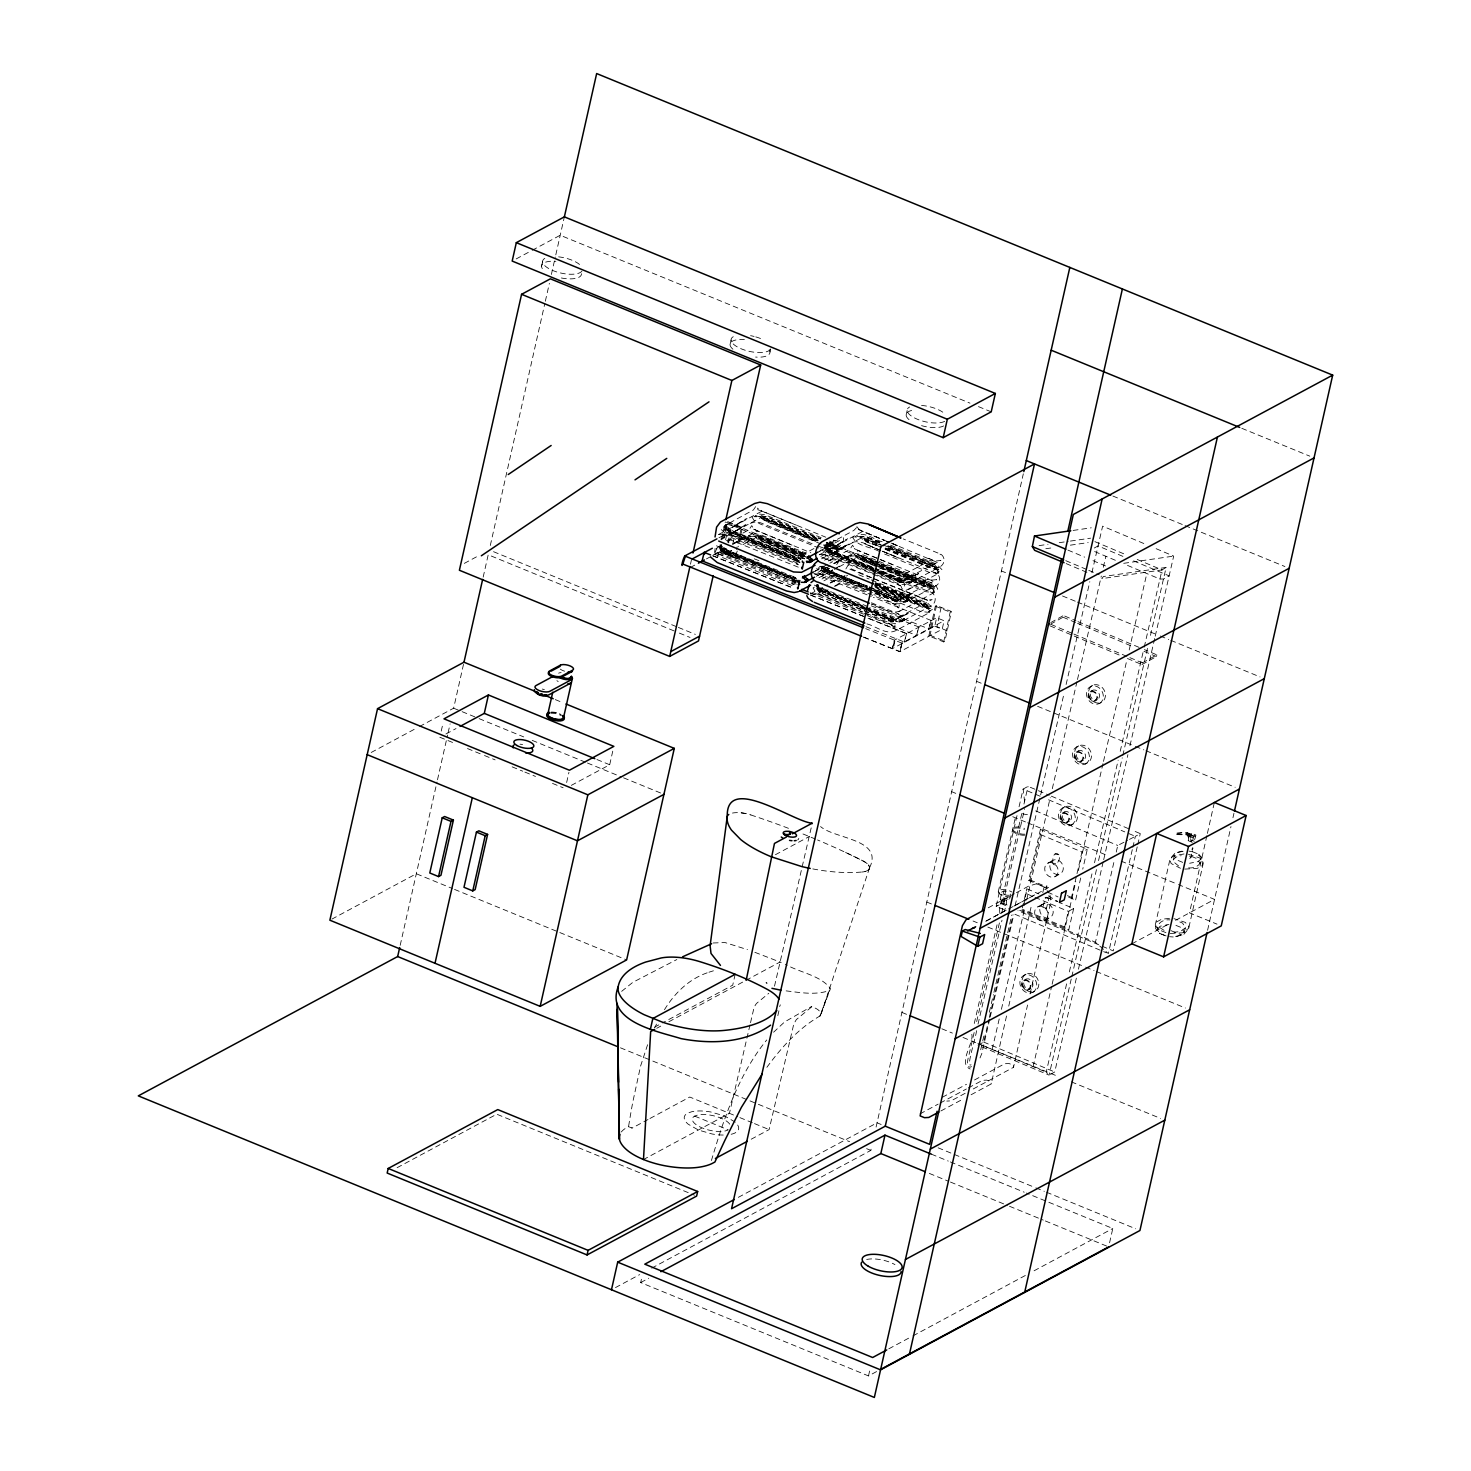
<?xml version="1.0" encoding="UTF-8"?>
<svg xmlns="http://www.w3.org/2000/svg" width="1471" height="1471" viewBox="0 0 1471 1471"><rect width="100%" height="100%" fill="white"/><g stroke="black" fill="none" stroke-linecap="round" stroke-linejoin="round"><path stroke-width="0.75" stroke-dasharray="5 3.75" d="M1024.018 905.621L1026.74 888.778L1038.986 893.945M1040.42 829.442L1028.67 880.394L1029.957 879.86L1040.42 834.498L1040.42 829.442L1087.345 849.208L1082.748 869.14M1155.25 925.094L1170.033 858.972L1175.274 852.849L1185.571 850.9M1203.388 862.65L1188.605 928.771L1183.364 934.894L1173.067 936.843M856.858 526.673L858.825 529.192M716.91 548.113L714.354 554.291L715.09 548.389M728.77 542.909L728.917 539.213L727.685 540.832M737.284 551L734.691 557.932L719.834 551.974L722.151 541.346M722.61 539.213L726.325 522.205L741.182 528.163L736.548 549.437M719.834 551.974L721.985 547.065M723.842 538.551L727.557 521.543L742.414 527.519L738.185 546.807M725.608 539.875L727.005 533.495L734.47 536.492L732.613 545.005M727.943 542.689L732.153 523.382M734.691 557.932L736.07 551.551M863.551 637.145L899.958 651.69L901.815 643.195L944.088 620.725L936.622 617.728L894.368 640.179L892.272 648.693L934.765 626.241L936.622 617.728M928.826 635.932L935.317 606.181L936.549 605.519L951.406 611.476L944.897 641.246L943.683 641.908L928.826 635.932L930.04 635.288L936.549 605.519M941.146 607.358L936.917 626.664L947.177 630.783M863.771 637.164L899.958 651.69L942.212 629.239L944.088 620.725M943.683 641.908L950.174 612.138L951.406 611.476M541.53 266.38L542.56 261.783M441.226 731.105L443.084 722.941M400.186 945.338L436.997 782.02M437.494 779.777L447.589 735.04M448.085 732.797L450.108 723.861M419.456 726.545L453.638 708.195L463.99 662.207M483.168 577.147L488.207 554.769L677.267 632.217M490.303 545.484L544.84 303.486M545.336 301.242L549.382 283.315M551.368 274.47L555.303 257.039M555.799 254.869L564.368 216.862M566.648 782.498L568.946 772.275M571.318 785.367L609.693 764.755L612.911 750.449M730.021 344.692L731.069 340.095M690.469 564.22L691.48 559.734M717.26 557.711L720.79 542.027M721.305 539.783L725.35 521.856M769.995 351.974L770.675 348.903M725.295 551.79L793.292 579.556L724.89 551.809M621.332 1131.953A63.051 24.124 12.7 0 1 625.653 1128.257L628.558 1126.657L632.052 1128.092L647.976 1119.541M876.569 1371.579L868.497 1375.918L640.676 1282.565L642.055 1276.442M735.169 974.298L732.723 985.165L662.428 1022.933M864.433 608.663L821.278 591.305M826.224 571.465L894.166 599.175L826.095 571.373M831.17 552.305L830.067 552.269M774.5 986.177L812.286 823.116M906.118 415.116L907.147 410.519M777.828 1015.689L779.299 1009.18M751.203 1139.216L769.112 1129.599L793.807 1023.926L796.344 1019.587L811.698 1006.881C814.346 1007.194 823.742 1011.533 819.88 1016.148M869.545 867.78C883.832 839.022 835.013 839.132 820.561 826.573M651.69 1268.149L870.832 1150.396L871.788 1146.148M876.091 1127.043L1023.32 473.809M868.497 1375.918L869.876 1369.777M971.081 1094.755L991.215 1083.925L1006.752 1015.008M1008.757 1006.109L1031.796 903.856M1042.792 892.621L1044.005 887.197L1046.837 885.689L1046.028 889.293M973.232 1088.963L1013.519 1067.321L1027.549 1005.024M1030.068 993.9L1050.625 902.698L1049.945 894.533M1166.135 935.942L1160.509 933.644L1157.714 930.536C1156.151 922.961 1163.561 919.136 1170.015 919.89M1178.602 865.959L1173.251 861.565L1174.207 855.368L1176.745 852.628L1182.188 851.084M1186.656 833.248L1188.715 838.378L1190.719 837.312L1187.171 834.186C1158.964 835.436 1189.984 829.129 1190.738 835.289L1186.343 834.627L1188.182 835.62A10.242 3.917 12.7 0 0 1188.954 836.08L1189.506 836.374A9.727 3.733 12.7 0 0 1191.032 837.054M1186.766 834.406L1187.06 833.027M1187.483 832.807L1187.171 834.186L1191.51 834.995A11.033 4.229 12.7 0 1 1193.514 835.712L1195.555 836.558L1195.905 835.032L1193.864 834.204A11.033 4.229 12.7 0 0 1191.859 833.487L1181.544 832.954L1175.035 834.572L1188.936 834.829L1187.98 835.142L1187.961 833.561L1189.837 834.866A9.727 3.733 12.7 0 0 1191.363 835.546L1193.404 836.374L1195.905 835.032M1188.2 840.677L1189.451 834.645L1191.694 833.432L1190.204 839.61L1188.2 840.677L1192.282 842.35M1193.404 836.374L1193.073 837.882L1188.072 835.546M1192.632 840.824L1193.312 837.753M1194.617 839.757L1195.555 836.558M1189.726 858.439L1190.958 857.501L1192.76 847.517M1109.575 1242.793L1112.793 1228.487L1026.317 1193.055M1176.451 936.659L1183.585 933.846L1185.461 927.778L1182.574 923.071L1176.947 920.772M1188.623 867.853C1195.077 868.607 1202.487 864.783 1200.924 857.207L1195.592 852.794M1206.9 835.602L1189.487 912.866L1217.013 924.137M1207.397 833.395L1214.347 802.486M1207.581 930.297L1230.97 826.555M1232.955 817.729L1233.948 813.298M998.257 891.775L1015.707 816.074M1017.013 815.633L996.106 906.338L1006.55 910.733M1019.054 806.77L1023.136 789.081L1028.045 786.341L1049.228 795.259M1119.137 654.981L1048.584 625.267L1063.055 617.232L1063.459 615.522L1075.908 620.762M1000.225 899.094L1001.769 892.419M1007.065 904.996L1002.854 903.231L996.106 906.338L1001.015 903.617L1021.922 812.893M1023.963 804.049L1028.045 786.341M971.779 1034.334C974.28 1042.608 957.529 1063.643 970.161 1069.031M974.28 1023.448L997.246 923.917M999.784 912.847C998.055 895.545 1012.158 893.651 1004.049 911.34M1002.854 903.231L1024.662 808.664M974.151 1032.513L968.617 1056.472A12.945 4.781 -67.2 0 0 971.54 1066.64M976.67 1021.573L999.618 922.041M1001.659 913.197L1004.711 899.921M976.523 1030.675C976.009 1037.404 965.638 1068.277 971.062 1064.802M978.031 1024.147L1002.008 920.184M1010.742 894.074L1009.216 900.767A4.597 1.82 13 0 0 1003.479 897.898A4.597 1.82 13 0 0 1000.868 900.142A4.597 1.82 13 0 0 1007.948 901.833M980.697 1049.761L982.223 1043.141M982.738 1040.935L984.264 1034.315M989.358 1012.232L993.421 994.561M993.936 992.355L1011.754 915.054M978.013 1045.201L983.658 1042.056L988.825 1019.716M989.339 1017.491L1013.041 914.686M1015.1 905.731L1064.048 693.429M1066.107 684.493L1089.809 581.689M1091.887 572.734L1102.625 526.158L1146.516 544.656M989.689 1019.182L981.819 1053.549L978.803 1060.904M990.204 1016.976L1013.629 915.403M1022.327 907.938L1026.74 888.778M992.171 1049.411L999.379 1018.226M1001.42 1009.308L1024.552 909.041M1026.611 900.123L1050.239 797.631M1052.298 788.713L1076.956 681.753M1077.471 679.528L1101.319 576.044M1103.342 567.273L1105.879 556.295M1046.396 897.236L1048.786 898.432L1046.488 908.324L1045.182 908.618L1042.792 907.442L1045.568 897.273M1052.868 863.753C1051.25 845.439 1066.567 855.368 1055.259 864.948C1050.57 864.488 1054.983 861.73 1056.619 864.452M1073.665 908.545L1068.755 929.837L1064.673 927.043L1068.295 911.358L1073.665 908.545L1059.377 902.532M1080.707 878.003L1075.595 900.16L1071.513 897.365L1076.496 875.778M1076.993 873.609L1081.976 852.003L1087.345 849.208M1033.12 1066.659L1051.618 986.453M1052.133 984.209L1075.761 881.717M1078.335 870.575L1102.993 763.614M1103.507 761.39L1126.621 661.123M1129.195 649.98L1146.828 573.525M1076.367 978.141L1054.725 1071.991L1049.08 1075.136L1046.23 1072.175L1067.302 980.826M1069.343 971.908L1091.96 873.866M1094.516 862.723L1118.162 760.231M1120.222 751.313L1143.335 651.046M1144.236 647.13L1162.035 569.921L1166.135 567.438L1150.083 637.09M1127.43 658.493L1141.956 664.598L1142.36 662.888L1156.831 654.852L1144.383 649.612M1071.237 979.042L1049.08 1075.136L979.962 1046.028M1071.752 976.799L1096.483 869.526M1098.543 860.59L1122.263 757.786M1122.778 755.542L1147.509 648.27M1078.445 969.187L1103.176 861.914M1103.691 859.689L1127.908 754.641M1129.967 745.705L1154.698 638.432M1155.213 636.189L1173.693 556.093L1154.882 548.168M1141.956 664.598L1156.445 656.562L1156.831 654.852M1103.507 949.347L1095.454 942.231L1114.209 860.866M1116.25 852.077L1117.758 845.476L1127.54 840.401M1132.302 849.613L1108.325 953.613L1105.107 950.762M1132.817 847.406L1135.373 836.337L1140.282 833.616L1131.806 830.049M1137.212 846.891L1113.234 950.891L1017.95 910.751M1137.727 844.685L1140.282 833.616M750.008 1024.882L729.451 1113.29L643.489 1159.516M750.523 1022.676L753.612 1009.419A5.994 2.243 -67.7 0 1 757.069 1002.965L768.781 993.293M1006.587 900.27L1002.854 899.572M1042.792 907.442L1046.543 908.122M1058.844 854.743L1055.112 854.063M1048.786 898.432L1045.035 897.733M711.412 1160.545C724.026 1118.052 738.35 1074.823 766.722 1039.979M869.526 867.872L820.818 1014.972M820.119 1015.744L830.471 988.659C820.689 975.181 799.489 972.644 785.275 964.204M647.589 1044.741L640.584 1066.089L632.787 1102.073A409.434 172.898 -75.8 0 0 630.176 1116.783L628.558 1126.584L632.07 1128.036M654.871 1027.53L656.471 1024.11M1173.178 859.965L1175.715 857.225L1181.158 855.681M1193.036 848.307L1191.786 849.227M1157.64 928.955L1160.159 926.215L1168.985 924.487M1200.998 858.788L1198.479 861.528L1189.653 863.256M1185.461 927.778L1180.496 931.474L1174.115 932.246M724.265 527.151L728.825 528.825L724.192 527.335M719.779 547.01L724.357 548.683L719.705 547.194M753.575 529.192L810.834 552.783M824.974 547.469L829.534 549.143L824.9 547.653M835.675 541.126L833.248 540.372M831.225 560.929L826.684 559.274L835.749 560.028L829.901 563.154M856.453 527.703L853.824 530.461L825.709 545.557L826.003 548.426L833.101 553.151L902.091 581.413C906.963 581.964 903.01 594.082 901.061 586.285M858.751 529.652L889.054 542.247M854.467 548.757L858.273 550.522L854.265 548.352M893.78 618.298L889.955 616.533L893.724 618.482M932.044 580.622L927.539 578.894L931.879 580.144M927.613 600.425L849.594 569.075M725.663 525.717L725.295 527.39L727.152 529.744M726.637 524.393L724.615 526.949L730.186 531.803L800.537 560.837M720.955 545.925L721.489 548.389M826.371 546.035L826.003 547.708L827.86 550.062M878.15 562.86L834.002 544.822L828.412 544.215L825.231 546.293L826.886 545.428L828.89 548.775L834.774 552.25L873.333 568.045M816.92 584.594L816.534 586.304L818.428 588.713L824.312 592.169L897.715 621.773M824.569 560.194L838.268 552.361L836.264 548.977L830.38 545.52M819.365 590.551L890.36 620.118M832.255 572.274L832.292 570.068M821.976 579.041L833.726 571.741M879.456 565.14L929.415 585.587L855.515 555.946L856.839 556.351L851.452 555.211L848.399 556.516L850.403 559.899L856.287 563.356L925.277 591.636L934.159 592.592L933.864 589.724L930.04 586.708M844.942 575.418L843.931 576.375L844.703 578.508L851.801 583.233M907.552 578.397L903.451 581.946L909.942 582.81L913.123 580.677L911.137 577.368L905.253 573.892L931.676 559.697L936.2 560.966M901.245 601.639L905.621 601.988L908.71 598.936L907.294 601.087L901.705 600.499L869.012 587.223M875.686 584.851C884.623 586.984 894.754 596.288 904.518 591.673L938.48 573.414L938.866 571.704L936.972 569.314L931.088 565.839M866.897 623.888C875.833 626.021 885.965 635.325 895.71 630.71L929.69 612.451L930.077 610.741L923.623 605.408L924.505 605.905L875.613 585.752M766.887 1067.302C781.524 1047.334 798.385 1028.413 820.064 1015.928L829.258 990.571C814.695 995.683 798.165 992.171 783.16 990.535M664.469 1009.694C674.803 992.815 689.697 978.325 708.93 972.239M836.668 564.57C846.34 553.85 823.043 548.003 817.563 545.962M621.663 991.344L632.824 982.334L676.844 959.552M773.599 1032.201L784.595 1021.94L811.827 1006.348M906.596 633.596L904.279 642.11L906.596 633.596L868.295 618.206M899.958 651.69L902.054 643.195L865.647 628.65M918.842 627.014L916.507 635.509L918.842 627.014L869.655 607.358M931.069 620.431L928.753 628.926L931.069 620.431L873.388 597.355M845.88 568.928L848.123 565.121L850.036 568.211M791.986 545.116L757.547 530.939M897.181 545.576L886.792 541.273L897.236 545.539M892.86 564.735L858.402 550.577L927.466 578.875L900.932 593.07L908.03 597.778L908.673 598.862L907.055 599.837L901.484 594.983L874.252 583.785M801.033 559.366L734.066 531.932L725.001 525.239C729.211 522.738 733.974 528.365 736.033 525.57M836.742 545.888L825.709 545.557L827.364 544.693M834.664 546.587L832.421 548.039L834.682 546.568L905.805 575.823L910.678 579.5L911.468 581.633L913.142 580.732L909.942 582.81L939.16 567.236C946.276 564.11 945.504 554.31 937.579 552.894L903.268 538.938M735.408 525.312L806.752 554.604M728.697 552.213L796.547 579.225M864.525 607.082L825.139 591.728L828.099 589.853M736.18 530.498C721.268 539.765 767.88 510.842 730.241 534.286L732.907 533.146M728.439 553.004L730.112 551.938M845.034 545.833L830.95 554.604L833.616 553.464M830.968 571.575L828.853 572.348L867.338 588.216M826.481 591.434L822.142 593.64L824.826 592.5M734.066 526.287L731.712 527.721L735.757 525.404M836.466 545.741L834.921 546.697L826.261 542.505M737.228 524.117L745.392 519.042M732.742 543.994L740.906 538.919M837.937 544.435L846.101 539.379M833.616 563.614L841.78 558.539M830.766 582.461L837.293 578.397M844.998 545.851L833.928 552.691L836.889 550.816M738.24 523.75L747.047 518.38M732.742 532.925L734.581 532.079M733.772 543.608L742.579 538.239M838.948 544.068L847.756 538.699M833.45 553.243L835.289 552.397M834.627 563.228L843.435 557.877M822.896 568.854L828.78 572.311L830.674 571.484M830.159 583.104L838.966 577.735M824.643 592.28L826.187 591.342M736.824 530.314L746.018 524.798M837.532 550.632L846.726 545.116M835.05 568.707L842.405 564.276M834.259 586.359L837.937 584.152M903.231 597.575C896.961 601.087 900.748 613.37 896.703 605.243M898.763 617.434C893.246 619.365 896.317 633.376 892.253 625.322M826.537 559.219L819.163 556.203M873.792 578.599L927.41 600.003M1094.295 548.021L1098.065 545.925L1123.145 556.479M1050.79 622.546L1063.459 615.522M1090.507 686.534L1092.622 685.357M1090.36 691.517L1092.475 690.34M1095.233 700.895A5.277 4.45 61 0 0 1095.012 692.124A5.277 4.45 61 0 0 1088.135 695.581A5.277 4.45 61 0 0 1095.233 700.895L1097.329 699.718A5.277 4.45 61 0 0 1097.127 690.947A5.277 4.45 61 0 0 1090.25 694.404A5.277 4.45 61 0 0 1097.329 699.718M1099.315 703.524A9.562 8.054 61 0 0 1098.929 687.656A9.562 8.054 61 0 0 1086.481 693.907A9.562 8.054 61 0 0 1099.315 703.524L1101.411 702.347A9.562 8.054 61 0 0 1101.043 686.479A9.562 8.054 61 0 0 1088.595 692.731A9.562 8.054 61 0 0 1101.411 702.347M1076.551 747.047L1078.666 745.871M1076.423 752.012L1078.537 750.835M1081.277 761.39A5.277 4.45 61 0 0 1081.075 752.637A5.277 4.45 61 0 0 1074.198 756.094A5.277 4.45 61 0 0 1081.277 761.39L1083.392 760.231A5.277 4.45 61 0 0 1083.189 751.46A5.277 4.45 61 0 0 1076.312 754.917A5.277 4.45 61 0 0 1083.392 760.231M1085.359 764.037A9.562 8.054 61 0 0 1084.991 748.151A9.562 8.054 61 0 0 1072.524 754.421A9.562 8.054 61 0 0 1085.359 764.037L1087.474 762.861A9.562 8.054 61 0 0 1087.106 746.992A9.562 8.054 61 0 0 1074.639 753.244A9.562 8.054 61 0 0 1087.474 762.861M1062.485 808.112L1064.581 806.935M1062.338 813.095L1064.452 811.918M1067.192 822.473A5.277 4.45 61 0 0 1066.99 813.702A5.277 4.45 61 0 0 1060.113 817.159A5.277 4.45 61 0 0 1067.192 822.473L1069.307 821.296A5.277 4.45 61 0 0 1069.104 812.544A5.277 4.45 61 0 0 1062.227 816A5.277 4.45 61 0 0 1069.307 821.296M1071.274 825.102A9.562 8.054 61 0 0 1070.906 809.234A9.562 8.054 61 0 0 1058.458 815.486A9.562 8.054 61 0 0 1071.274 825.102L1073.389 823.925A9.562 8.054 61 0 0 1073.021 808.057A9.562 8.054 61 0 0 1060.554 814.327A9.562 8.054 61 0 0 1073.389 823.925M1047.922 863.128L1053.052 860.278M1054.964 876.716A7.649 6.436 61 0 0 1054.67 864.01A7.649 6.436 61 0 0 1044.704 869.03A7.649 6.436 61 0 0 1054.964 876.716L1060.095 873.866A7.649 6.436 61 0 0 1059.8 861.16A7.649 6.436 61 0 0 1049.834 866.18A7.649 6.436 61 0 0 1060.095 873.866M1037.864 906.798L1042.994 903.948M1044.888 920.386A7.649 6.436 61 0 0 1044.594 907.699A7.649 6.436 61 0 0 1034.628 912.7A7.649 6.436 61 0 0 1044.888 920.386L1050.018 917.536A7.649 6.436 61 0 0 1049.724 904.849A7.649 6.436 61 0 0 1039.758 909.85A7.649 6.436 61 0 0 1050.018 917.536M1023.908 975.365L1026.023 974.188M1023.779 980.33L1025.875 979.171M1028.634 989.726A5.277 4.45 61 0 0 1028.431 980.955A5.277 4.45 61 0 0 1021.554 984.412A5.277 4.45 61 0 0 1028.634 989.726L1030.748 988.549A5.277 4.45 61 0 0 1030.546 979.778A5.277 4.45 61 0 0 1023.669 983.235A5.277 4.45 61 0 0 1030.748 988.549M1032.716 992.355A9.562 8.054 61 0 0 1032.348 976.487A9.562 8.054 61 0 0 1019.881 982.738A9.562 8.054 61 0 0 1032.716 992.355L1034.83 991.178A9.562 8.054 61 0 0 1034.462 975.31A9.562 8.054 61 0 0 1021.996 981.562A9.562 8.054 61 0 0 1034.83 991.178M910.99 582.369L912.903 581.082M906.669 601.547L908.582 600.26M903.268 620.597L904.113 620.118L901.135 621.847L896.758 621.498M725.534 525.018L729.23 523.768L735.555 525.312M826.224 545.336L827.842 544.472M826.757 545.116L828.394 544.233L825.47 545.925L827.107 545.079M933.809 566.409L885.413 547.047M925.002 605.445L874.546 585.237M516.192 258.914L530.204 251.376M532.189 250.309L560.212 235.25L969.977 403.146M464.321 563.375L479.693 555.119M726.619 526.636L724.964 527.537L726.674 526.71M724.817 529.229L725.46 528.935M725.111 529.725L725.957 531.987L729.432 534.01L800.077 562.216M718.584 534.506L762.033 511.081L825.746 537.191M727.373 530.571L799.801 559.844M729.359 531.95L797.778 559.697L729.561 531.95M761.059 515.972L766.74 516.634L820.8 538.791M720.716 539.177L760.654 517.645L817.471 540.923M763.486 517.259L818.409 538.882M727.501 541.365L748.996 529.799L751.736 525.625L753.648 528.733M717.149 547.745L721.195 545.576M721.801 545.925L720.146 546.826L722.684 549.602M720.33 549.088L723.144 548.848M725.424 548.297L713.766 554.53L718.344 554.071M732.963 544.252L757.436 531.013L753.391 528.714M755.708 535.83L755.892 537.761L759.201 540.243L804.545 558.925M756.572 535.83L757.216 535.554M742.873 544.656L756.168 537.503L805.133 557.674M758.153 537.117L761.243 540.096L804.711 557.914M371.207 752.472L417.433 727.63M445.915 733.992L456.01 728.568M813.959 548.518L804.545 553.574L805.648 554.089M819.696 551.165L840.217 540.17L835.638 540.629M816.35 553.059L829.644 545.906L825.58 544.252M825.525 549.547L827.125 549.179M819.292 554.824L862.723 531.399L884.678 540.427L865.923 532.723M820.818 556.387L838.452 546.918C842.056 544.969 845.899 539.195 841.945 535.793M821.59 558.815L851.047 542.983C861.05 538.276 871.328 547.984 880.412 550.283M833.174 553.188L861.344 537.963L877.58 544.619M828.375 560.984L849.852 549.419L852.592 545.263L854.504 548.352M820.027 566.298L817.637 569.056L823.08 573.8L871.733 593.861M823.006 566.133L821.351 567.015L823.061 566.188L830.453 571.41L864.948 585.55M815.21 571.042L828.063 564.129M813.776 571.906L823.264 566.795M821.204 568.707L821.848 568.431M821.498 569.203L822.344 571.484L825.801 573.488L867.761 590.68M830.049 565.894L814.64 574.168L819.218 573.708M848.896 555.781L833.818 563.871L858.365 550.614M816.331 576.246L830.177 568.817M856.563 555.45L857.575 558.226L861.712 560.635L928.293 587.922L934.453 588.639M818.961 577.68L837.367 567.788M839.206 566.795L857.023 557.141L877.323 565.452M859.009 556.737L860.94 559.182L872.45 563.963M823.889 580.843L837.477 573.561M817.269 584.888L816.423 585.329L818.097 584.502M818.152 584.925L816.534 586.304L818.244 585.476M816.718 588.584L822.491 589.246L891.463 617.636L894.35 619.843L894.533 621.645M817.03 589.08L819.88 592.684L891.463 621.516M810.503 593.861L827.456 584.759M831.225 582.737L844.409 575.547M819.273 589.926L820.083 589.742M825.966 591.287L824.44 592.261M835.473 586.175L850.661 578.029M899.939 581.155L899.296 581.302M900.785 581.266L899.498 579.409L875.392 569.498L928.146 591.287C936.531 592.537 937.726 603 930.352 606.273L901.135 621.847L903.359 620.725M938.774 569.461L932.614 568.762L882.674 548.297M931.989 586.892L929.267 584.3L881.699 564.809M934.416 588.161L933.497 585.623L929.654 583.399L863.128 556.13C848.712 553.427 870.096 557.583 873.094 560.616M934.159 592.592L896.464 612.929L903.562 617.655L904.334 619.714L902.183 621.406L904.334 619.769L902.679 620.67L901.888 618.537L896.997 614.86L871.862 604.507M331.876 919.118L416.33 873.756L452.443 888.539M893.596 621.479L892.18 621.792M775.438 854.706L809.271 836.521M654.393 1027.254L660.405 1024.018M397.115 1167.698L496.738 1114.191L694.496 1195.206M656.728 1028.284L660.773 1026.096M668.864 1021.757L780.035 962.034L783.528 963.487M988.236 907.809L1014.42 893.743M1016.443 892.658L1028.523 886.167L1036.32 883.814L1044.539 887.197L1048.805 892.915M986.361 920.883L1006.495 910.053M1008.518 908.968L1034.701 894.901M985.717 921.306L997.798 914.815M999.802 913.73L1005.851 910.494M1013.905 906.154L1046.12 888.852M649.961 1118.475L689.77 1097.035L737.78 1116.765M1189.101 836.153L1191.363 834.94L1195.316 836.686M1131.843 943.83L1167.625 924.615M1175.568 920.331L1214.55 899.388L1178.436 884.604M738.332 1197.339L877.065 1122.814L881.166 1124.488M942.323 1097.274L966.484 1084.292M974.538 1079.953L1004.748 1063.735L1009.032 1063.515L1013.409 1065.298L1013.519 1067.321M920.019 1113.878L938.149 1104.133M940.153 1103.066L966.337 1089M968.359 1087.915L982.463 1080.339L986.728 1080.119L991.105 1081.902L991.215 1083.925M965.178 1093.284L951.075 1100.86L946.809 1101.08M940.87 1110.973L963.009 1099.076M615.485 1287.585L639.628 1274.622M640.676 1282.565L648.748 1278.225M888.797 1348.833L910.99 1336.918M913.013 1335.833L1026.023 1275.118M1034.095 1270.779L1112.793 1228.487M907.846 600.848L905.621 601.988L934.839 586.414C941.955 583.288 941.183 573.488 933.258 572.054L882.765 551.331M718.951 537.779L727.005 533.495M726.417 540.776L734.47 536.492M690.34 567.475L696.371 564.257M706.429 558.906L726.564 548.205M1129.489 839.389L1135.373 836.337L1126.896 832.77M708.948 972.221L713.435 970.805M724.559 526.471L726.233 525.625L721.617 527.887L721.25 529.56L726.711 534.304L799.746 564.055M825.268 546.789L826.941 545.943L822.326 548.205L821.958 549.878L829.57 555.633L899.406 584.134L904.867 584.723L909.942 582.111L905.566 582.461M825.672 547.856L827.382 547.028M761.923 511.136L796.528 525.221M750.192 523.345L754.788 522.058L760.452 522.738L815.541 545.134M862.631 531.454L858.586 529.174M846.579 562.841C855.589 558.428 865.132 566.629 873.369 568.836M900.197 610.833C890.433 615.466 880.302 606.162 871.365 604.011M796.694 580.88L794.064 582.13L796.786 580.916M906.78 579.004L917.26 574.021M902.459 598.182L912.939 593.181M897.972 618.041L908.471 613.058M936.347 560.947L940.925 560.488L901.245 581.155M899.241 599.58L897.347 600.462L902.183 601.915M894.478 619.291L892.437 620.192M913.693 575.915L914.686 575.492M909.372 595.093L910.365 594.652M904.904 614.952L905.879 614.51M894.809 619.456L892.971 620.284L932.136 599.524L927.557 599.984M896.924 600.333L911.652 594.1L898.946 599.433M718.823 534.414L722.831 534.212M810.723 593.788L819.365 594.836L861.969 612.285M727.649 523.933L724.762 525.607L753.465 509.922L756.204 505.767L758.117 508.856M723.217 550.283L794.303 578.949L795.756 580.567L723.383 550.411M759.349 536.97L805.648 555.358M828.394 550.742L873.388 568.67M837.771 553.096L831.152 552.931L820.781 548.812M833.303 572.955L826.665 572.807L816.295 568.67M845.935 576.062L847.682 575.584M938.48 573.414L929.598 572.458L882.931 553.335M895.361 600.444L894.975 600.462M929.267 608.792L930.408 608.259L923.825 607.78L875.962 588.179M903.856 620.505L897.218 620.357L866.566 607.909M929.69 612.451L920.809 611.495L874.123 592.372M694.661 1116.103L728.292 1129.875A19.583 7.502 12.7 0 1 702.255 1127.944A19.583 7.502 12.7 0 1 694.661 1116.103L697.603 1115.055A19.583 7.502 12.7 0 1 729.873 1124.359M713.141 942.985L725.001 942.543L747.489 949.641M1073.095 530.443L1091.261 527.813M1039.059 545.612L1048.032 544.325M1059.23 542.689L1068.185 541.402M1070.428 541.071L1090.599 538.165M1045.826 548.72L1052.519 547.764M1070.355 545.171L1088.191 542.597M1123.715 563.319L1173.693 556.093M1166.135 567.438L1103.415 576.522L1101.834 578.618L1162.035 569.921L1134.748 558.428M819.715 554.604L823.539 554.53M761.279 515.935L766.317 516.873L820.377 539.011M763.394 517.332L817.986 539.103M725.148 529.119L730.572 529.891L800.647 558.906M727.373 530.59L799.875 560.58M756.793 535.793L762.272 536.51L805.924 554.383M720.661 548.977L726.104 549.749L796.16 578.783M825.856 549.437L831.28 550.209L900.27 578.599C904.922 582.663 904.04 583.141 899.939 578.765L875.594 568.744M833.652 547.212L836.447 549.639C843.453 548.94 826.702 549.676 823.595 545.024M799.286 560.782L798.128 560.929M821.535 568.597L823.999 568.486M824.551 569.884L823.429 570.233L826.904 570.491L867.063 587.003M938.498 569.534L933.037 568.523L878.941 546.366M899.995 581.1L828.155 551.515L899.149 581.082M817.049 588.474L822.16 589.411L891.15 617.802L894.533 621.35M902.146 582.516L897.273 581.836L830.122 554.328C823.999 550.08 824.882 549.602 830.453 554.144L901.3 582.59M911.615 581.928L903.838 580.549L875.355 568.872M819.292 589.945L820.671 589.797M934.177 588.713L928.716 587.701L874.62 565.526M896.666 601.933L897.825 601.694M903.102 601.841L905.621 601.271C895.471 609.178 883.758 596.251 873.848 594.725M927.557 607.155L923.88 606.732L876.256 587.223M890.507 620.339L891.463 620.027L888.521 619.806M893.338 621.553L888.466 620.872L821.333 593.365M898.634 621.7L901.153 621.13L896.078 623.759L888.392 622.38L820.781 594.67L815.008 591.268L813.058 587.959L817.582 585.072L817.196 586.745L819.071 589.099M1191.492 841.32L1190.499 840.971L1191.51 840.695M1184.026 853.952L1172.994 856.122L1169.831 859.542L1171.155 863.532L1180.459 868.295M1169.5 918.345L1161.52 919.301L1156.371 922.078L1155.599 928.587L1159.92 933.57M902.054 643.195L899.737 651.69M932.026 580.107L936.604 579.648L894.92 601.768L897.678 600.536L869.361 588.952M1184.725 869.104L1197.118 868.442L1202.267 865.665L1203.039 859.138L1198.718 854.155M1170.217 933.478L1182.61 932.816L1188.807 928.201L1188.715 926.215L1185.203 922.335L1173.913 918.64M1169.519 936.714L1173.251 936.972M726.104 529.027L800.316 559.09M757.73 535.72L805.501 554.622M753.888 536.216L749.548 536.584L754.715 533.899L760.139 534.488L806.255 553.261M759.404 537.172L805.225 555.578L733.882 526.195M828.559 550.871L877.084 570.491M854.743 555.854L850.403 556.203L855.589 553.537L863.201 554.898L930.113 582.314L935.813 585.679L937.763 588.952L933.11 591.912L933.497 590.239L931.658 587.922M798.918 560.8L796.62 560.451M799.746 562.382L798.036 562.032M822.491 568.523L867.541 586.083M879.088 566.28L932.43 587.113L928.348 586.874L874.528 564.809M794.745 582.185L796.216 582.259L793.568 581.909M895.306 600.297L892.989 599.947M896.979 601.768L869.857 591.544M926.987 607.192L874.601 586.138M928.679 608.645L874.307 587.094M1189.083 851.139L1192.742 851.709M1188.421 854.265L1199.711 857.942L1203.223 861.822M746.11 813.647L744.105 813.261A18.001 6.877 12.7 0 0 737.743 812.636M833.303 540.151L835.491 540.648M823.686 554.493L870.777 573.249M722.978 534.175L798.569 564.717M819.365 573.672L896.004 604.875M718.51 554.052L794.083 584.594M882.159 541.714C873.7 539.839 863.33 529.689 854.725 537.025L861.16 537.191L855.773 536.032L852.72 537.338C857.483 547.286 872.799 546.679 880.89 552.508M821.186 537.687L764.607 514.629L759.201 514.041L754.016 516.707L760.452 516.873L755.064 515.714L752.012 517.02L754.016 520.403L759.9 523.86L818.74 547.984M835.473 549.161L824.017 544.803M828.008 549.492L873.572 567.916M824.826 570.104L896.611 600.205L869.067 587.83M894.828 600.242L823.834 570.693L872.101 591.544M895.931 601.639L870.188 591.379M820.358 589.981L864.599 607.707M796.326 584.171L724.394 555.174L718.62 551.772L716.671 548.462M757.675 509.72L761.886 511.025L757.878 508.856M902.992 578.82L898.744 577.496L902.514 579.445M802.283 558.502L798.036 557.178L801.805 559.127M823.411 554.273L828.044 555.762M722.702 533.955L727.336 535.444M820.579 566.813L825.213 568.302L821.057 566.188M819.09 573.451L823.723 574.922M718.216 553.813L722.868 555.303M816.092 586.69L820.744 588.179L816.57 586.046M814.603 593.309L819.255 594.799M1192.503 851.783L1198.975 854.302M1191.455 856.379L1197.081 858.696L1199.968 863.385M1182.721 862.374L1177.094 860.057L1174.207 855.368M1175.917 925.369L1181.544 927.668L1184.431 932.375M1165.951 932.669L1158.927 929.801L1155.415 925.921M1159.663 933.441L1165.896 936.016M750.78 814.934L757.473 817.177A401.73 153.738 12.7 0 1 790.258 829M859.836 536.768L883.354 546.201M933.736 566.409L885.836 546.807M759.128 516.45L818.207 540.519M832.604 546.311L825.856 543.59M830.251 552.269L898.487 580.015M827.86 568.063L829.552 568.67M829.129 568.891L823.282 566.592M825.029 568.983L867.228 586.249M924.928 605.445L874.969 584.998M797.907 560.635L727.446 531.196L800.059 562.032M724.173 549.363L796.363 579.335M821.039 590.147L868.295 609.527M792.134 580.31L795.076 580.53L725.332 552.949L723.088 550.871L725.663 552.783M821.462 591.305L868.331 610.557M793.88 581.725L724.946 553.868C718.823 549.621 719.705 549.143 725.258 553.703L792.391 581.21M1189.965 834.553L1191.234 835.013M795.701 577.809L793.568 577.037L796.455 578.489M754.862 952.307L780.035 962.034M935.317 606.181L950.174 612.138M728.678 539.195L798.9 567.42M813.794 573.414L871.255 596.49M934.765 626.241L942.212 629.239M754.255 558.815L760.856 561.389M871.292 605.85L928.992 628.944M716.432 545.796L795.406 577.423M814.327 585.127L867.761 606.493M721.047 551.312L735.905 557.27M930.04 635.288L944.897 641.246M714.354 554.291L795.204 586.782M810.116 592.758L916.746 635.527M712.939 555.799L793.807 588.29M810.834 595.13L866.162 617.36M712.718 555.799L793.586 588.29M810.595 595.13L865.941 617.36M868.055 618.206L906.375 633.596M865.959 626.72L904.5 642.11M1241.818 428.318L1309.797 456.157M978.472 406.621L991.215 411.843M1112.867 496.04L1182.96 524.761M1185.074 525.625L1284.918 566.537M1001.42 570.95L1005.52 572.624M1062.503 595.976L1075.246 601.198M1077.36 602.062L1158.082 635.141M1160.214 636.005L1168.71 639.48M1170.824 640.363L1260.04 676.917M891.095 543.075L935.997 561.848M890.525 545.153L936.586 564.147L942.084 569.792L937.432 572.734L937.156 569.957L934.361 567.53M879.915 542.064L865.849 536.4L861.326 536.529L865.426 536.621L879.493 542.303M890.323 546.329L933.975 564.22C940.852 568.928 939.675 569.571 933.552 564.441L887.822 545.704M879.805 543.093L866.309 537.632L863.771 537.798L879.382 543.332M888.079 546.495L933.589 565.14L936.457 567.475L881.46 544.178M883.777 545.962L866.879 539.452M885.468 547.966L936.751 567.953L932.669 567.696L885.046 548.187M876.771 544.785C872.708 546.642 856.71 533.127 866.842 540.317M876.863 545.502C872.487 543.553 861.841 540.795 860.884 536.29C862.116 543.7 875.889 543.222 880.596 547.433M829.552 541.107L837.808 544.969L841.283 548.518L840.897 550.172L836.742 552.416L836.447 549.639M829.111 542.192L836.08 545.355L838.047 548.683L835.657 545.576L828.688 542.413M881.423 564.018L929.231 583.619L934.306 587.94M826.684 542.266L835.749 547.157L834.848 546.752M873.425 561.426L861.988 556.792L859.45 556.976L873.002 561.646M875.061 562.492L928.845 584.539L931.713 586.874M818.041 539.986L766.042 518.638M826.279 543.351L832.457 545.888M877.396 564.294L862.558 558.631M879.345 566.28L926.031 585.403M815.835 540.372L762.438 517.516L765.711 520.238L815.412 540.593M826.187 544.601C847.829 551.993 830.453 547.267 823.686 543.976M877.01 565.434L861.362 558.962L859.248 556.792M815.688 541.383L765.747 520.918C759.128 515.383 757.951 516.027 765.325 521.157L821.517 544.178M872.542 564.68L860.48 559.642L856.655 555.725M872.799 574.095L900.326 585.697M858.715 574.756L869.177 579.041M871.273 579.905L927.778 603.184L933.276 608.81L928.642 611.771L928.348 608.994L925.553 606.567M875.282 582.81L925.185 603.257C932.044 607.964 930.867 608.608 924.763 603.478L874.859 583.031M875.153 583.822L924.799 604.176L927.668 606.512L874.73 584.061M805.336 556.479L761.095 538.643L804.913 556.7M805.612 557.068L754.66 536.308L761.261 540.776L804.968 558.686M796.877 561.334L729.745 533.826L725.166 529.946M868.092 590.515L826.132 573.322L821.554 569.442M796.914 580.953L722.04 549.216M864.01 613.131L892.217 625.101M976.542 681.312L982.702 683.831M1037.625 706.337L1133.203 745.503M1135.336 746.385L1143.831 749.861M1145.964 750.725L1235.18 787.279M493.539 551.699L676.219 626.554M678.352 627.418L695.342 634.387M1190.204 839.61L1194.268 841.283M679.381 633.1L690.009 637.439M951.682 791.692L955.782 793.365M1012.747 816.718L1025.489 821.94M1027.622 822.804L1108.343 855.883M1121.086 861.105L1176.322 883.722M1171.026 930.665L1181.893 935.115M555.339 699.626L561.72 702.237M596.932 759.532L609.693 764.755M453.638 708.195L460 710.806M462.133 711.67L476.99 717.756M479.123 718.639L523.731 736.916M532.226 740.391L585.329 762.162M587.462 763.026L621.442 776.945M623.575 777.828L663.936 794.358M926.804 902.054L932.963 904.591M973.048 921.011L977.259 922.74M987.868 927.079L1083.465 966.245M1085.598 967.127L1094.093 970.603M1096.208 971.467L1185.424 1008.021M439.847 737.247L454.741 743.333M467.484 748.555L482.359 754.66M484.492 755.524L495.12 759.882M512.129 766.851L522.757 771.209M524.871 772.073L535.499 776.431M552.508 783.399L563.136 787.757M901.925 1012.434L910.144 1015.799M941.826 1028.781L952.399 1033.102M963.009 1037.46L975.751 1042.682M977.866 1043.546L1058.587 1076.625M1071.329 1081.847L1160.545 1118.401M454.557 889.422L626.628 959.919M938.13 1147.821L1033.708 1186.987M1035.841 1187.869L1044.336 1191.345M1046.469 1192.209L1135.686 1228.781M931.382 1154.165L948.262 1161.079M950.376 1161.943L1024.202 1192.19M929.341 1173.417L948.335 1181.195M950.45 1182.059L1007.396 1205.411M1009.511 1206.275L1043.252 1220.103M1045.366 1220.967L1108.656 1246.893M620.468 1047.812L756.259 1103.452M758.374 1104.316L849.613 1141.698M866.603 1148.667L870.832 1150.396M739.876 1117.611L752.398 1122.759M754.494 1123.605L769.112 1129.599M880.246 563.724L907.46 574.922M879.088 571.318L900.62 581.192M871.715 577.754L849.778 568.211M919.743 597.41L922.924 598.715M875.925 582.884L903.139 594.1M869.563 586.911L895.949 597.759C900.601 601.841 899.719 602.301 895.618 597.943L869.251 587.094M871.439 602.761L898.671 613.959M866.603 608.534L892.143 620.063L870.299 610.355M866.548 609.527L889.679 619.052L870.427 611.421M880.761 550.485L864.58 543.718L880.633 550.467M1094.884 541.641L1126.363 554.898M1133.589 560.892L1169.132 575.86L1163.487 578.986L1159.939 579.059L1124.304 564.055M1094.645 551.551L1116.121 560.598M1067.928 550.099L1084.642 557.141M1093.008 560.672L1105.548 565.949M1065.795 560.672L1086.683 569.479M1088.779 570.362L1099.223 574.756M1066.162 563.595L1087.143 572.44M1077.986 621.645L1142.305 648.729M1063.055 617.232L1075.522 622.472M1077.581 623.355L1133.976 647.093M1143.997 651.322L1156.445 656.562M882.637 551.312L898.689 558.061L882.435 551.147M1051.048 624.44L1071.789 633.174M1073.867 634.056L1127.834 656.765M1129.893 657.647L1142.36 662.888M1051.342 796.16L1129.691 829.166M1040.089 796.216L1023.136 789.081L1024.919 804.306M1048.547 799.783L1124.782 831.887M1035.694 810.907L1117.758 845.476M1040.42 834.498L1081.976 852.003M1029.957 879.86L1048.658 887.749M1067.358 895.618L1071.513 897.365M1028.67 880.394L1047.628 888.392M1068.7 897.255L1075.595 900.16M1047.15 897.384L1057.336 901.668M1026.721 893.835L1032.955 896.464M1035.032 897.347L1068.295 911.358M1064.673 927.043L1023.117 909.538L1021.83 910.071L1068.755 929.837M1019.697 910.328L1095.454 942.231M1001.015 903.617L1007.359 906.283M1014.916 914.263L1106.357 952.785M983.658 1042.056L1054.725 1071.991M982.812 1045.476L1046.23 1072.175M892.823 603.239L896.262 604.986M888.355 623.097L892.511 625.34M791.968 583.601L794.156 584.649M825.893 591.25L818.869 586.561M926.767 585.017L930.978 587.223M761.665 539.875L758.392 537.154M755.414 543.737L749.53 540.262L747.544 536.897L749.07 535.701L755.8 536.106M822.05 592.261L819.678 590.386M1047.683 892.088L1058.035 896.942M897.255 584.116L900.583 585.807M796.547 563.798L797.595 564.294M1189.598 856.012L1190.958 857.501M1164.094 930.352L1159.718 927.539L1158.67 924.34M820.193 592.519L817.085 589.319M1048.345 895.894L1057.594 901.355M939.987 554.126L940.87 554.714M867.173 863.679L866.07 862.797A18.13 6.932 12.7 0 0 862.741 860.792A402.135 153.885 12.7 0 0 845.568 852.445A401.73 153.738 12.7 0 0 817.545 839.959M823.539 569.24L821.002 566.445M822.344 568.008L821.627 566.409M1188.494 834.94L1187.961 833.561C1186.086 836.466 1190.462 834.737 1188.881 833.064L1188.899 834.572M728.752 552.232L731.712 550.356L725.755 554.144L729.579 551.79L721.856 545.998L720.091 546.329M866.695 1259.47A20.41 7.815 12.7 0 1 894.956 1264.619M520.017 744.197A10.205 3.898 12.7 0 1 522.591 744.528M581.964 271.032A20.41 7.815 12.7 0 1 555.303 271.473A20.41 7.815 12.7 0 1 545.024 258.252M558.631 256.855A20.41 7.815 12.7 0 1 579.629 264.541M581.486 273.661A20.41 7.815 12.7 0 1 558.465 277.339M542.321 268.605A20.41 7.815 12.7 0 1 555.909 261.305M944.658 421.35A20.41 7.815 12.7 0 1 917.536 419.327A20.41 7.815 12.7 0 1 909.611 406.989M921.545 405.444A20.41 7.815 12.7 0 1 944.217 413.277M943.628 425.946A20.41 7.815 12.7 0 1 921.361 425.597M909.023 419.64A20.41 7.815 12.7 0 1 911.652 410.483M770.455 349.326A20.41 7.815 12.7 0 1 741.439 348.903A20.41 7.815 12.7 0 1 736.603 335.462M750.596 335.682A20.41 7.815 12.7 0 1 754.09 336.436M755.781 336.896A20.41 7.815 12.7 0 1 763.541 339.893M769.186 349.767A20.41 7.815 12.7 0 1 755.598 357.067M732.926 349.215A20.41 7.815 12.7 0 1 744.4 339.599M564.625 671.181A7.134 2.721 12.7 0 1 560.322 669.103M550.871 713.233A8.936 3.42 12.7 0 1 561.444 715.715M551.129 712.093A8.936 3.42 12.7 0 1 559.863 713.674M551.533 712.442A8.109 3.107 12.7 0 1 561.15 714.704M558.208 681.533A8.109 3.107 12.7 0 1 556.902 680.65M542.247 689.072A4.284 1.636 12.7 0 1 544.362 689.678M558.612 673.185A7.134 2.721 12.7 0 1 561.113 672.633M731.161 1134.27A27.82 10.646 12.7 0 0 735.353 1132.78L737.927 1130.629A27.82 10.646 12.7 0 0 734.746 1121.803L724.559 1115.956L710.861 1112.002A27.82 10.646 12.7 0 0 691.775 1111.727L687.582 1113.198A27.82 10.646 12.7 0 0 688.189 1124.193L698.376 1130.022L712.074 1133.976A27.82 10.646 12.7 0 0 725.608 1134.987M798.771 838.286A9.635 3.696 12.7 0 1 797.613 839.959M780.274 1004.822A40.158 15.372 12.7 0 1 779.612 1006.55M802.982 833.983A401.73 153.738 12.7 0 1 815.486 839.095M732.466 813.058A18.13 6.932 12.7 0 1 750.854 814.934M845.568 852.445A401.601 153.683 12.7 0 1 862.76 860.811A17.983 6.877 12.7 0 1 869.343 866.584M869.196 868.975A17.983 6.877 12.7 0 1 862.135 871.99A87.212 33.373 12.7 0 1 812.305 868.828M868.478 865.058A18.13 6.932 12.7 0 1 866.713 870.961L865.592 871.365A18.13 6.932 12.7 0 1 862.098 872.009M1009.492 895.159A4.597 1.82 13 0 1 1003.148 893.982A4.597 1.82 13 0 1 1003.02 891.334A4.597 1.82 13 0 1 1009.382 892.511M1010.393 896.887A8.182 3.236 13 0 1 999.784 893.945A8.182 3.236 13 0 1 1000.997 889.734A8.182 3.236 13 0 1 1011.809 891.941M1027.42 814.658A8.182 3.236 13 0 1 1021.334 813.206M1024.607 835.234A8.182 3.236 13 0 1 1012.471 830.122A8.182 3.236 13 0 1 1024.349 829.46M1024.846 834.204A8.182 3.236 13 0 1 1012.71 829.092A8.182 3.236 13 0 1 1024.588 828.43M894.809 641.043C893.265 652.186 890.911 649.557 894.809 641.043M898.303 598.366L894.423 596.674L898.303 598.366M830.38 571.392L832.568 569.994L830.38 571.392M828.853 572.348L826.628 573.782L828.927 572.403M912.995 579.703L911.376 580.659L913.031 579.758M904.205 618.721L902.569 619.696L904.242 618.795M726.288 526.066L724.615 526.949L726.325 526.122M722.151 546.495L720.477 547.396L722.187 546.568M826.996 546.385L825.323 547.267L827.033 546.44M818.538 585.991L816.865 586.892L818.575 586.065M918.529 573.69L917.61 574.113L918.529 573.69M901.87 581.339L899.241 582.59L901.999 581.358M893.081 620.376L890.451 621.626L893.21 620.394M903.838 580.549L915.973 574.94L903.838 580.549M895.03 619.585L907.184 613.977L895.03 619.585M766.998 983.124L766.115 982.793L766.998 983.124M931.731 559.679L928.532 558.373L931.787 559.697M935.666 573.285L936.549 573.874L935.666 573.285M1022.069 984.485A4.707 3.953 61 0 0 1028.358 989.192A4.707 3.953 61 0 0 1028.174 981.396A4.707 3.953 61 0 0 1022.069 984.485M1088.65 695.654A4.707 3.953 61 0 0 1094.957 700.38A4.707 3.953 61 0 0 1094.773 692.584A4.707 3.953 61 0 0 1088.65 695.654M1060.628 817.232A4.707 3.953 61 0 0 1066.916 821.958A4.707 3.953 61 0 0 1066.732 814.162A4.707 3.953 61 0 0 1060.628 817.232M1074.713 756.149A4.707 3.953 61 0 0 1081.001 760.875A4.707 3.953 61 0 0 1080.817 753.078A4.707 3.953 61 0 0 1074.713 756.149"/><path stroke-width="1.5" d="M704.609 554.034L704.204 552.379L702.108 560.874L864.065 625.855M643.489 1159.516L650.66 1031.539L654.705 1029.369M728.789 814.456A18.001 6.895 12.7 0 0 727.207 816.718L710.107 945.743L711.008 953.447L720.477 965.417M1064.048 562.713L1034.665 550.338L1032.348 546.587L1034.481 536.014L1070.814 530.755M746.202 980.201L774.463 843.435L786.415 837.017M685.173 556.829C680.227 573.414 681.551 562.051 684.732 555.964L716.947 538.846M482.653 579.39L463.99 662.207L377.551 708.654L329.872 920.202L540.17 1006.366L626.628 959.919L674.288 748.371L565.967 703.984M516.321 242.66L512.184 261.066L943.187 437.659L991.215 411.843L995.352 393.456L564.368 216.862L516.321 242.66L947.324 419.253L995.352 393.456M725.847 519.612L760.691 364.992L550.393 278.828L521.58 294.31L459.393 570.252L669.691 656.415L698.504 640.933L713.214 575.621M564.368 216.862L596.656 73.55L1332.689 375.123L1073.334 514.464L874.344 1397.45L138.311 1095.877L397.666 956.536L399.689 947.581M442.219 817.802L429.789 872.983L438.56 876.587L440.951 875.282L453.399 820.101L444.628 816.515L442.219 817.802L450.99 821.388L453.399 820.101M438.56 876.587L450.99 821.388M460.055 726.398L484.29 713.38L488.427 694.974L613.848 746.367L569.406 770.234L444.003 718.841L488.427 694.974M388.197 1168.452L387.167 1173.049L587.058 1254.947L696.629 1196.088L697.659 1191.492L497.768 1109.575L388.197 1168.452L588.087 1250.35L697.659 1191.492M435.011 963.284L472.32 797.723M476.439 832.108L463.99 887.289L472.761 890.893L475.151 889.606L487.6 834.406L478.829 830.821L476.439 832.108L485.191 835.693L487.6 834.406M472.761 890.893L485.191 835.693M547.727 714.483L552.747 692.216M563.595 717.388L572.403 678.296M540.17 1006.366L587.848 794.818L674.288 748.371M669.691 656.415L689.954 566.464M692.988 553.022L731.878 380.474L760.691 364.992M778.986 999.122A40.158 15.372 12.7 0 0 766.851 989.137A184.831 70.737 12.7 0 0 738.938 975.843L731.418 972.772A184.831 70.737 12.7 0 0 699.589 961.574A40.158 15.372 12.7 0 0 661.086 957.989L645.677 962.052A144.636 55.346 12.7 0 0 618.151 986.894C604.838 1021.683 658.898 1031.667 681.018 1038.6C710.934 1044.392 745.006 1043.196 770.639 1025.14M587.058 1254.947L588.087 1250.35M650.366 1029.424L652.811 1018.557L735.169 974.298M611.476 1289.736L617.691 1262.155L734.305 1199.509M727.262 816.497C725.957 773.047 795.094 822.969 812.286 823.116L792.391 833.818M803.754 562.253L802.265 569.075L801.64 567.254M807.634 590.331L809.381 584.649M943.187 437.659L947.324 419.253M1023.816 471.603L1069.822 267.428M885.266 1126.179L1034.499 463.935L880.816 546.513L731.565 1208.739L885.266 1126.179L929.635 1144.346L937.101 1111.23M660.865 1271.716L880.835 1153.54L884.972 1135.152L931.382 1154.165M962.365 931.069L961.133 936.494L977.792 946.313L982.591 943.738L984.669 934.545L979.87 937.119L962.365 931.069L965.197 929.543L980.348 933.423M982.371 910.365L1061.455 559.366M1067.928 530.682L1122.391 288.96M977.792 946.313L979.87 937.119M909.391 1354.368L1102.147 498.982M1024.662 1292.439L1217.418 437.052M955.175 1038.747L1131.843 943.83L1156.721 833.45L1188.476 846.469L1246.121 815.504L1214.347 802.486M1131.843 943.83L1163.616 956.849L1188.476 846.469M1207.084 932.504L1139.933 1230.51L880.559 1369.85L617.691 1262.155M1234.445 811.091L1332.689 375.123M1246.121 815.504L1221.243 925.884L1163.616 956.849M1048.584 625.267L1048.97 623.557M799.838 580.512L797.778 588.933L797.466 587.665M814.051 564.478C809.988 570.693 809.657 580.549 818.611 582.406L869.343 603.184M802.467 562.216L802.339 561.021M806.752 562.51L812.415 560.359L808.756 555.781M801.327 582.277L804.747 582.369L807.947 580.218L804.288 575.657M805.795 581.909L807.947 580.291L806.292 581.174L802.614 576.54M762.309 1073.848L741.366 1107.387L725.111 1139.896A409.434 129.393 -60 0 0 718.951 1153.154L714.906 1162.035L711.927 1163.598A63.051 24.124 12.7 0 1 699.461 1167.147A54.629 20.907 12.7 0 1 665.922 1165.951A44.994 17.211 12.7 0 1 626.867 1149.954A54.629 20.907 12.7 0 1 619.843 1134.527M814.493 563.871L817.913 560.782M810.981 582.59L813.426 580.659M776.817 1010.559L773.084 1014.273A144.636 55.346 12.7 0 1 724.339 1030.399A68.365 26.165 12.7 0 1 662.152 1022.069L644.114 1014.696A68.365 26.165 12.7 0 1 618.133 986.894M683.169 564.184L861.657 636.299M508.212 474.526L551.147 445.492M481.33 555.781L709.004 401.84M635.012 479.859L666.768 458.382M810.282 562.051L812.194 560.764M550.963 671.236L560.175 666.289M553.574 676.108L535.904 685.615A8.109 3.107 12.7 0 0 539.048 690.506A8.109 3.107 12.7 0 0 549.823 691.315L571.428 679.694A8.109 3.107 12.7 0 0 571.263 676.495M806.844 558.079L817.858 552.158M817.269 558.3L809.234 562.492L811.459 561.37M815.118 565.269L801.548 572.311L793.549 571.962L718.675 541.034M802.375 577.938L813.371 572.017M670.776 651.616L699.589 636.134M814.566 577.202L804.747 582.369L806.972 581.229M799.323 591.213L810.65 585.127M663.936 794.358L577.478 840.805L367.18 754.641M1054.67 597.244L1314.044 457.904M1029.81 707.625L1289.166 568.284M1004.932 817.986L1264.288 678.646M984.209 909.979L966.079 919.706L962.42 925.682L920.129 1115.901L924.505 1117.684L928.771 1117.464L938.847 1112.058M967.587 931.033L975.641 926.712M980.054 928.366L1239.428 789.026M715.384 1158.468L747.213 1141.349M884.972 1135.152L644.813 1264.177L872.652 1357.512L886.774 1349.918M930.316 1149.108L1189.671 1009.768M905.437 1259.489L1164.811 1120.148M880.614 1369.409L1108.656 1246.893M692.197 558.962L712.332 548.26M698.376 563.191L704.425 559.973M682.544 956.83L711.633 943.738M798.238 591.71L794.138 592.537L786.746 591.048L717.223 562.547L710.64 557.086M807.469 581.027L805.667 581.523M972.257 928.458L974.648 927.723M798.201 584.373L799.691 584.263M784.264 834.388L784.3 834.406A6.16 2.354 12.7 0 0 789.872 834.222A6.16 2.354 12.7 0 0 789.504 831.611L789.67 831.501A6.822 2.611 12.7 0 1 796.418 834.94A6.822 2.611 12.7 0 1 792.281 837.164A6.822 2.611 12.7 0 1 784.117 834.48M771.944 988.328L780.899 990.185M806.402 561.26L810.907 561.609L812.433 560.414L810.76 561.315L807.101 556.682M771.448 856.839L801.805 866.566A87.212 33.373 12.7 0 0 810.208 868.423M801.824 589.356L808.204 591.912M704.204 552.379L710.585 554.935M799.967 590.846L808.48 594.266M684.732 555.964L863.514 627.786M1051.177 350.208L1239.704 427.436M1026.298 460.57L1110.734 495.175M521.58 294.31L731.878 380.474M1009.639 574.315L1053.99 592.482M873.664 584.024L822.933 563.228C811.882 560.929 814.769 546.182 822.234 541.622L855.368 523.805L859.983 522.518L867.964 523.97L900.969 538.018L868.901 524.54L899.222 537.246M814.143 602.264L864.874 623.042M984.761 684.677L1029.13 702.862M959.883 795.057L1004.252 813.224M463.99 662.207L538.349 692.657M544.711 695.268L553.206 698.762M484.29 713.38L594.817 758.668M935.004 905.419L968.819 919.283M377.551 708.654L587.848 794.818M910.144 1015.799L939.712 1027.916M880.835 1153.54L925.13 1171.688M397.666 956.536L618.335 1046.947M1034.481 536.014L1065.831 549.216M1032.348 546.587L1063.698 559.789M812.544 601.529L808.002 598.201L806.807 595.645M839.279 533.789L767.255 503.652L759.863 502.163L754.66 503.487L720.441 522.003L716.598 527.114L715.035 537.007M783.694 834.075L783.399 833.671A6.767 2.593 12.7 0 1 783.271 833.377L783.197 833.064A6.822 2.611 12.7 0 1 788.952 831.409M797.962 580.346L797.999 582.222L798.073 581.247M616.993 1003.296L619.438 1139.326L618.647 1089.055M618.555 1082.196L617.397 1009.069L619.254 1137.671M901.116 1271.385A20.41 7.815 12.7 0 1 878.959 1275.265A20.41 7.815 12.7 0 1 861.712 1262.136M531.362 748.132A10.205 3.898 12.7 0 1 525.625 752.931M513.232 747.856A10.205 3.898 12.7 0 1 514.059 744.97M549.106 672.229A7.134 2.721 12.7 0 0 551.882 676.531A7.134 2.721 12.7 0 0 561.352 677.248L572.403 671.309A7.134 2.721 12.7 0 1 568.247 671.842M562.878 716.708A8.936 3.42 12.7 0 1 560.58 720.882A8.936 3.42 12.7 0 1 548.83 718.142A8.936 3.42 12.7 0 1 549.088 713.472M562.455 715.586A8.109 3.107 12.7 0 1 560.359 719.393A8.109 3.107 12.7 0 1 549.694 716.892A8.109 3.107 12.7 0 1 549.933 712.644M563.136 715.55A8.936 3.42 12.7 0 1 560.837 719.742A8.936 3.42 12.7 0 1 549.088 716.984A8.936 3.42 12.7 0 1 549.345 712.313M567.824 683.794A8.109 3.107 12.7 0 0 570.656 683.151L549.051 694.753A8.109 3.107 12.7 0 1 539.213 694.312A8.109 3.107 12.7 0 1 534.378 689.678M545.373 695.139A4.284 1.636 12.7 0 1 538.11 693.816M537.669 693.337A4.284 1.636 12.7 0 1 537.632 692.455M546.55 695.029A5.112 1.949 12.7 0 1 540.501 695.342A5.112 1.949 12.7 0 1 536.841 692.234M542.192 693.926A5.112 1.949 12.7 0 1 540.905 693.613M570.509 677.304A6.417 2.464 12.7 0 1 567.015 679.62A6.417 2.464 12.7 0 1 559.109 677.12M571.428 676.2A7.134 2.721 12.7 0 1 568.358 678.775A7.134 2.721 12.7 0 1 559.918 676.789M570.84 677.451A6.417 2.464 12.7 0 1 560.396 676.678M796.16 840.493A9.635 3.696 12.7 0 1 794.248 840.732M791.986 840.695A9.635 3.696 12.7 0 1 789.541 840.382M782.811 838.047A9.635 3.696 12.7 0 1 781.266 836.999M789.136 831.464A5.958 2.28 12.7 0 1 789.688 834.149A5.958 2.28 12.7 0 1 783.933 834.241M771.484 856.858A87.212 33.373 12.7 0 1 740.612 839.463L731.528 830.177A87.212 33.373 12.7 0 1 727.226 816.718M1061.529 893.246L1059.451 902.44L1064.25 899.866L1066.328 890.672L1061.529 893.246M812.286 559.366L810.668 560.341L812.323 559.44M807.818 579.243L806.182 580.199L807.855 579.298M560.433 665.149L549.363 671.089A7.134 2.721 12.7 0 0 552.14 675.391A7.134 2.721 12.7 0 0 561.609 676.09L572.66 670.151A7.134 2.721 12.7 0 0 569.902 665.848A7.134 2.721 12.7 0 0 560.433 665.149M868.35 1266.274A20.41 7.815 12.7 0 0 901.576 1268.738A20.41 7.815 12.7 0 0 876.569 1254.414A20.41 7.815 12.7 0 0 868.35 1266.274M516.946 745.521A10.205 3.898 12.7 0 0 533.568 746.772A10.205 3.898 12.7 0 0 521.065 739.6A10.205 3.898 12.7 0 0 516.946 745.521"/></g></svg>
